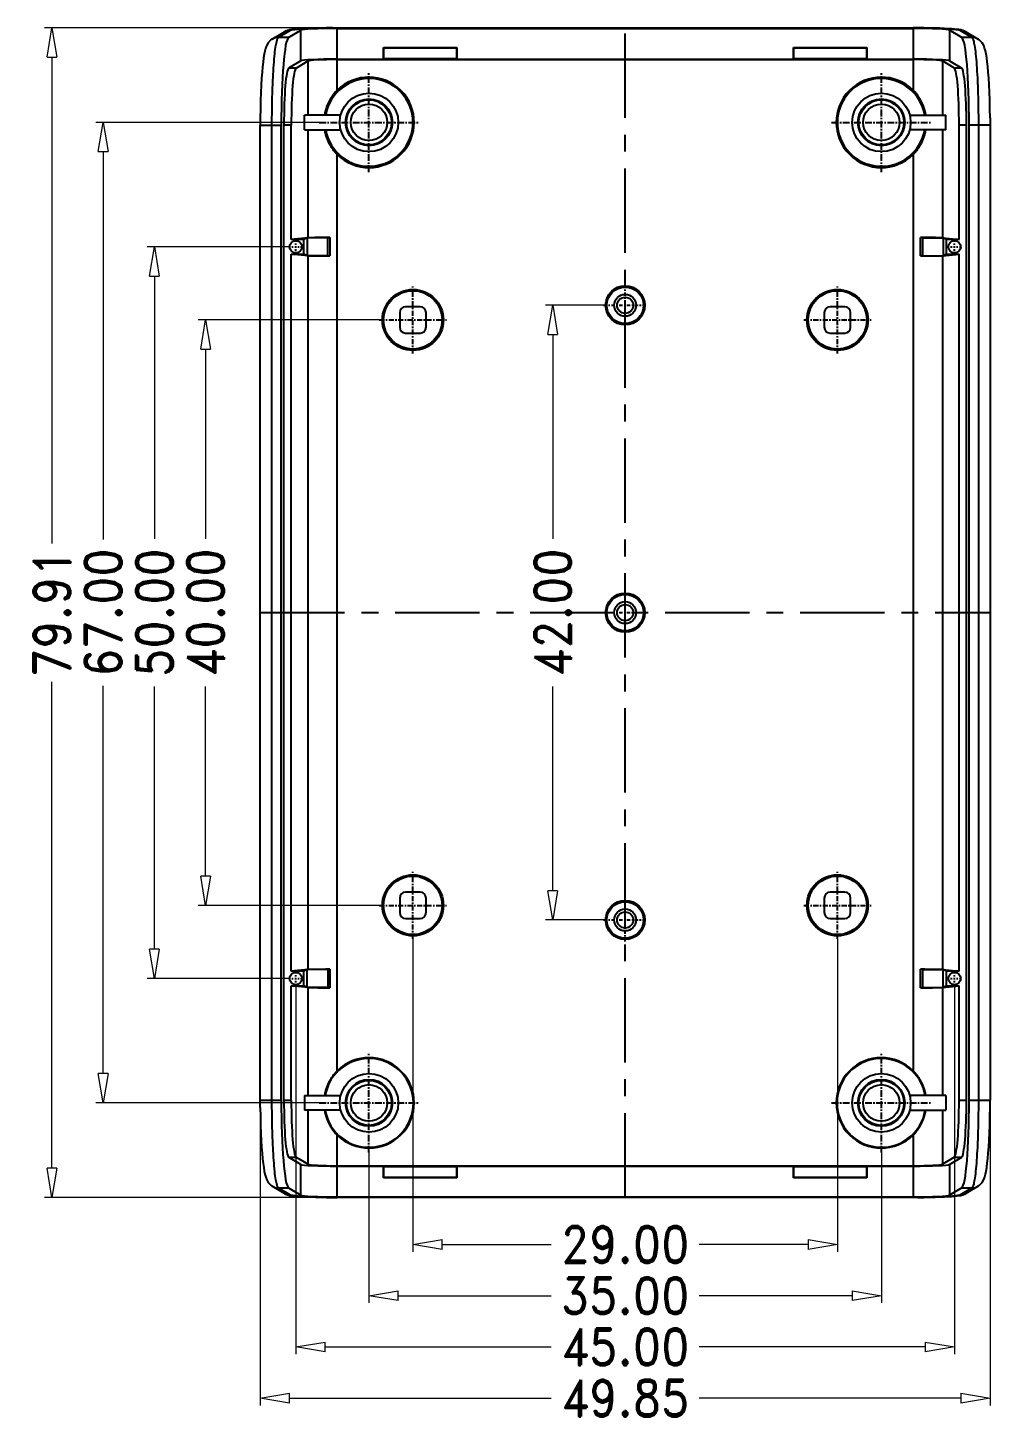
# Model space of a CAD drawing. Extents: x 2162 to 2434, y 31 to 217.
# Drawn here: x 2162.5 to 2228.2, y 111.6 to 206.9 of the extents above; entities that cross this region are included whole.
import ezdxf

# ---------------------------------------------------------------- set-up
doc = ezdxf.new("R2010")
doc.units = 0
doc.header["$LTSCALE"] = 30.734
doc.header["$MEASUREMENT"] = 0
doc.header["$PDMODE"] = 3
doc.header["$PDSIZE"] = 0.3125
doc.linetypes.add('CENTER', pattern=[0.6, 0.375, -0.075, 0.075, -0.075])
doc.layers.get('0').update_dxf_attribs({"linetype": 'CONTINUOUS'})
doc.layers.get('Defpoints').update_dxf_attribs({"linetype": 'CONTINUOUS'})
doc.layers.add('02___PRT_ALL_AXES', color=7, linetype='CONTINUOUS')
doc.layers.add('dim', color=3, linetype='CONTINUOUS', lineweight=9)
doc.styles.add('ROMAND', font='romand.shx', dxfattribs={"width": 0.9, "bigfont": 'gbcbig.shx'})
doc.dimstyles.new('YanXiu', dxfattribs={"dimtxt": 2.5, "dimasz": 2.2, "dimexe": 1, "dimexo": 0, "dimgap": 0.66, "dimtad": 0, "dimzin": 1, "dimdsep": 46, "dimtxsty": 'ROMAND', "dimblk": 'CLOSEDBLANK', "dimcen": 0, "dimclrd": 3, "dimclre": 3, "dimclrt": 7, "dimazin": 0, "dimtfac": 1, "dimtofl": 0, "dimtmove": 0, "dimatfit": 3, "dimldrblk": 'CLOSEDBLANK', "dimfxl": 1, "dimlwd": 5, "dimlwe": 5, "dimarcsym": 0})

# ---------------------------------------------------------------- blocks, each defined once
blk = doc.blocks.new('_ClosedBlank')
at = {"color": 0, "linetype": 'ByBlock', "lineweight": -2}
for p, q in [((-1, 0.167), (0, 0)), ((-1, 0.167), (-1, -0.167)), ((0, 0), (-1, -0.167))]:
    blk.add_line(p, q, dxfattribs=at)
blk = doc.blocks.new('*D11')
at = {"layer": 'Defpoints', "color": 0}
for p in [(2186.482, 186.903), (2174.62, 146.903), (2186.482, 146.903)]:
    blk.add_point(p, dxfattribs=at)
at = {"layer": 'dim', "color": 3, "lineweight": 5}
for p, q in [((2186.482, 186.903), (2174.12, 186.903)), ((2174.62, 184.903), (2174.62, 171.956)), ((2174.62, 148.903), (2174.62, 161.85)), ((2186.482, 146.903), (2174.12, 146.903))]:
    blk.add_line(p, q, dxfattribs=at)
at = {"layer": 'dim', "color": 3, "lineweight": 5, "xscale": 2, "yscale": 2, "zscale": 2}
for p, rotation in [((2174.62, 186.903), 90), ((2174.62, 146.903), 270)]:
    blk.add_blockref('_ClosedBlank', p, dxfattribs=dict(at, rotation=rotation))
at = {"layer": 'dim', "color": 7, "insert": (2174.62, 166.903), "char_height": 2.5, "attachment_point": 5, "rotation": 90, "style": 'ROMAND'}
blk.add_mtext('40.00', dxfattribs=at)
blk = doc.blocks.new('*D12')
at = {"layer": 'Defpoints', "color": 0}
for p in [(2180.31, 191.903), (2171.12, 141.903), (2180.31, 141.903)]:
    blk.add_point(p, dxfattribs=at)
at = {"layer": 'dim', "color": 3, "lineweight": 5}
for p, q in [((2180.31, 191.903), (2170.62, 191.903)), ((2171.12, 189.903), (2171.12, 171.956)), ((2171.12, 143.903), (2171.12, 161.85)), ((2180.31, 141.903), (2170.62, 141.903))]:
    blk.add_line(p, q, dxfattribs=at)
at = {"layer": 'dim', "color": 3, "lineweight": 5, "xscale": 2, "yscale": 2, "zscale": 2}
for p, rotation in [((2171.12, 191.903), 90), ((2171.12, 141.903), 270)]:
    blk.add_blockref('_ClosedBlank', p, dxfattribs=dict(at, rotation=rotation))
at = {"layer": 'dim', "color": 7, "insert": (2171.12, 166.903), "char_height": 2.5, "attachment_point": 5, "rotation": 90, "style": 'ROMAND'}
blk.add_mtext('50.00', dxfattribs=at)
blk = doc.blocks.new('*D13')
at = {"layer": 'Defpoints', "color": 0}
for p in [(2182.382, 200.403), (2167.62, 133.403), (2182.382, 133.403)]:
    blk.add_point(p, dxfattribs=at)
at = {"layer": 'dim', "color": 3, "lineweight": 5}
for p, q in [((2182.382, 200.403), (2167.12, 200.403)), ((2167.62, 198.403), (2167.62, 171.903)), ((2167.62, 135.403), (2167.62, 161.903)), ((2182.382, 133.403), (2167.12, 133.403))]:
    blk.add_line(p, q, dxfattribs=at)
at = {"layer": 'dim', "color": 3, "lineweight": 5, "xscale": 2, "yscale": 2, "zscale": 2}
for p, rotation in [((2167.62, 200.403), 90), ((2167.62, 133.403), 270)]:
    blk.add_blockref('_ClosedBlank', p, dxfattribs=dict(at, rotation=rotation))
at = {"layer": 'dim', "color": 7, "insert": (2167.62, 166.903), "char_height": 2.5, "attachment_point": 5, "rotation": 90, "style": 'ROMAND'}
blk.add_mtext('67.00', dxfattribs=at)
blk = doc.blocks.new('*D14')
at = {"layer": 'Defpoints', "color": 0}
for p in [(2201.807, 187.903), (2198.327, 145.903), (2201.807, 145.903)]:
    blk.add_point(p, dxfattribs=at)
at = {"layer": 'dim', "color": 3, "lineweight": 5}
for p, q in [((2201.807, 187.903), (2197.828, 187.903)), ((2198.327, 185.903), (2198.327, 171.956)), ((2198.327, 147.903), (2198.327, 161.85)), ((2201.807, 145.903), (2197.828, 145.903))]:
    blk.add_line(p, q, dxfattribs=at)
at = {"layer": 'dim', "color": 3, "lineweight": 5, "xscale": 2, "yscale": 2, "zscale": 2}
for p, rotation in [((2198.327, 187.903), 90), ((2198.327, 145.903), 270)]:
    blk.add_blockref('_ClosedBlank', p, dxfattribs=dict(at, rotation=rotation))
at = {"layer": 'dim', "color": 7, "insert": (2198.327, 166.903), "char_height": 2.5, "attachment_point": 5, "rotation": 90, "style": 'ROMAND'}
blk.add_mtext('42.00', dxfattribs=at)
blk = doc.blocks.new('*D15')
at = {"layer": 'Defpoints', "color": 0}
for p in [(2188.778, 144.607), (2217.778, 144.607), (2217.778, 123.731)]:
    blk.add_point(p, dxfattribs=at)
at = {"layer": 'dim', "color": 3, "lineweight": 5}
for p, q in [((2188.778, 144.607), (2188.778, 123.232)), ((2217.778, 144.607), (2217.778, 123.232)), ((2190.778, 123.731), (2198.225, 123.731)), ((2215.778, 123.731), (2208.331, 123.731))]:
    blk.add_line(p, q, dxfattribs=at)
at = {"layer": 'dim', "color": 3, "lineweight": 5, "xscale": 2, "yscale": 2, "zscale": 2, "rotation": 180}
blk.add_blockref('_ClosedBlank', (2188.778, 123.731), dxfattribs=at)
at = {"layer": 'dim', "color": 3, "lineweight": 5, "xscale": 2, "yscale": 2, "zscale": 2}
blk.add_blockref('_ClosedBlank', (2217.778, 123.731), dxfattribs=at)
at = {"layer": 'dim', "color": 7, "insert": (2203.278, 123.731), "char_height": 2.5, "attachment_point": 5, "style": 'ROMAND'}
blk.add_mtext('29.00', dxfattribs=at)
blk = doc.blocks.new('*D16')
at = {"layer": 'Defpoints', "color": 0}
for p in [(2185.778, 130.007), (2220.778, 130.007), (2220.778, 120.231)]:
    blk.add_point(p, dxfattribs=at)
at = {"layer": 'dim', "color": 3, "lineweight": 5}
for p, q in [((2185.778, 130.007), (2185.778, 119.732)), ((2220.778, 130.007), (2220.778, 119.732)), ((2187.778, 120.231), (2198.225, 120.231)), ((2218.778, 120.231), (2208.331, 120.231))]:
    blk.add_line(p, q, dxfattribs=at)
at = {"layer": 'dim', "color": 3, "lineweight": 5, "xscale": 2, "yscale": 2, "zscale": 2, "rotation": 180}
blk.add_blockref('_ClosedBlank', (2185.778, 120.231), dxfattribs=at)
at = {"layer": 'dim', "color": 3, "lineweight": 5, "xscale": 2, "yscale": 2, "zscale": 2}
blk.add_blockref('_ClosedBlank', (2220.778, 120.231), dxfattribs=at)
at = {"layer": 'dim', "color": 7, "insert": (2203.278, 120.231), "char_height": 2.5, "attachment_point": 5, "style": 'ROMAND'}
blk.add_mtext('35.00', dxfattribs=at)
blk = doc.blocks.new('*D17')
at = {"layer": 'Defpoints', "color": 0}
for p in [(2180.778, 141.435), (2225.778, 141.435), (2225.778, 116.731)]:
    blk.add_point(p, dxfattribs=at)
at = {"layer": 'dim', "color": 3, "lineweight": 5}
for p, q in [((2180.778, 141.435), (2180.778, 116.232)), ((2225.778, 141.435), (2225.778, 116.232)), ((2182.778, 116.731), (2198.225, 116.731)), ((2223.778, 116.731), (2208.331, 116.731))]:
    blk.add_line(p, q, dxfattribs=at)
at = {"layer": 'dim', "color": 3, "lineweight": 5, "xscale": 2, "yscale": 2, "zscale": 2, "rotation": 180}
blk.add_blockref('_ClosedBlank', (2180.778, 116.731), dxfattribs=at)
at = {"layer": 'dim', "color": 3, "lineweight": 5, "xscale": 2, "yscale": 2, "zscale": 2}
blk.add_blockref('_ClosedBlank', (2225.778, 116.731), dxfattribs=at)
at = {"layer": 'dim', "color": 7, "insert": (2203.278, 116.731), "char_height": 2.5, "attachment_point": 5, "style": 'ROMAND'}
blk.add_mtext('45.00', dxfattribs=at)
blk = doc.blocks.new('*D18')
at = {"layer": 'Defpoints', "color": 0}
for p in [(2178.351, 133.592), (2228.205, 133.592), (2228.205, 113.231)]:
    blk.add_point(p, dxfattribs=at)
at = {"layer": 'dim', "color": 3, "lineweight": 5}
for p, q in [((2178.351, 133.592), (2178.351, 112.732)), ((2228.205, 133.592), (2228.205, 112.732)), ((2180.351, 113.231), (2198.225, 113.231)), ((2226.205, 113.231), (2208.331, 113.231))]:
    blk.add_line(p, q, dxfattribs=at)
at = {"layer": 'dim', "color": 3, "lineweight": 5, "xscale": 2, "yscale": 2, "zscale": 2, "rotation": 180}
blk.add_blockref('_ClosedBlank', (2178.351, 113.231), dxfattribs=at)
at = {"layer": 'dim', "color": 3, "lineweight": 5, "xscale": 2, "yscale": 2, "zscale": 2}
blk.add_blockref('_ClosedBlank', (2228.205, 113.231), dxfattribs=at)
at = {"layer": 'dim', "color": 7, "insert": (2203.278, 113.231), "char_height": 2.5, "attachment_point": 5, "style": 'ROMAND'}
blk.add_mtext('49.85', dxfattribs=at)
blk = doc.blocks.new('*D19')
at = {"layer": 'Defpoints', "color": 0}
for p in [(2183.605, 206.859), (2164.12, 126.946), (2183.605, 126.946)]:
    blk.add_point(p, dxfattribs=at)
at = {"layer": 'dim', "color": 3, "lineweight": 5}
for p, q in [((2183.605, 206.859), (2163.62, 206.859)), ((2164.12, 204.859), (2164.12, 171.634)), ((2164.12, 128.946), (2164.12, 162.17)), ((2183.605, 126.946), (2163.62, 126.946))]:
    blk.add_line(p, q, dxfattribs=at)
at = {"layer": 'dim', "color": 3, "lineweight": 5, "xscale": 2, "yscale": 2, "zscale": 2}
for p, rotation in [((2164.12, 206.859), 90), ((2164.12, 126.946), 270)]:
    blk.add_blockref('_ClosedBlank', p, dxfattribs=dict(at, rotation=rotation))
at = {"layer": 'dim', "color": 7, "insert": (2164.12, 166.902), "char_height": 2.5, "attachment_point": 5, "rotation": 90, "style": 'ROMAND'}
blk.add_mtext('79.91', dxfattribs=at)

msp = doc.modelspace()

# ---------------------------------------------------------------- linework, layer by layer
at = {"color": 7, "linetype": 'Continuous', "ltscale": 0.5}
for p, q in [((2181.209, 206.805), (2180.981, 206.79)), ((2183.289, 206.859), (2222.95, 206.859)), ((2183.605, 206.86), (2183.605, 206.859)), ((2183.605, 206.824), (2222.95, 206.824)), ((2183.605, 204.721), (2183.605, 206.824)), ((2222.95, 206.86), (2222.95, 206.859)), ((2222.95, 206.824), (2222.95, 204.721)), ((2225.567, 206.791), (2225.337, 206.805)), ((2179.166, 206.089), (2180.007, 206.593)), ((2179.582, 206.205), (2180.418, 206.706)), ((2180.281, 206.205), (2179.582, 206.205)), ((2180.007, 206.593), (2180.008, 206.594)), ((2180.281, 206.205), (2181.115, 206.705)), ((2181.115, 204.602), (2181.115, 206.705)), ((2226.275, 206.205), (2225.441, 206.705)), ((2225.441, 206.705), (2225.441, 204.602)), ((2226.138, 206.706), (2226.974, 206.205)), ((2226.974, 206.205), (2226.275, 206.205)), ((2226.548, 206.594), (2227.385, 206.092)), ((2227.389, 206.09), (2227.385, 206.092)), ((2186.778, 205.521), (2191.778, 205.521)), ((2186.778, 205.521), (2186.795, 205.504)), ((2186.778, 204.721), (2186.778, 205.521)), ((2186.795, 205.504), (2191.76, 205.504)), ((2186.795, 204.739), (2186.795, 205.504)), ((2191.778, 205.521), (2191.76, 205.504)), ((2191.76, 205.504), (2191.76, 204.739)), ((2191.778, 205.521), (2191.778, 204.721)), ((2214.778, 205.521), (2219.778, 205.521)), ((2214.778, 205.521), (2214.795, 205.504)), ((2214.778, 204.721), (2214.778, 205.521)), ((2214.795, 205.504), (2219.76, 205.504)), ((2214.795, 204.739), (2214.795, 205.504)), ((2219.778, 205.521), (2219.76, 205.504)), ((2219.76, 205.504), (2219.76, 204.739)), ((2219.778, 205.521), (2219.778, 204.721)), ((2181.115, 204.602), (2180.291, 204.108)), ((2180.793, 204.108), (2180.291, 204.108)), ((2180.793, 204.108), (2181.613, 204.599)), ((2181.613, 200.903), (2181.613, 204.599)), ((2183.605, 204.721), (2222.95, 204.721)), ((2183.605, 204.695), (2222.95, 204.695)), ((2183.605, 202.597), (2183.605, 204.695)), ((2186.778, 204.721), (2186.795, 204.739)), ((2191.76, 204.739), (2186.795, 204.739)), ((2191.778, 204.721), (2191.76, 204.739)), ((2214.778, 204.721), (2214.795, 204.739)), ((2219.76, 204.739), (2214.795, 204.739)), ((2219.778, 204.721), (2219.76, 204.739)), ((2222.95, 204.695), (2222.95, 202.597)), ((2225.763, 204.108), (2224.943, 204.599)), ((2224.943, 204.599), (2224.943, 200.903)), ((2225.441, 204.602), (2226.265, 204.108)), ((2226.265, 204.108), (2225.763, 204.108)), ((2178.351, 200.213), (2179.784, 200.213)), ((2178.353, 133.081), (2178.351, 200.213)), ((2179.151, 133.592), (2179.151, 200.213)), ((2179.784, 133.592), (2179.784, 200.213)), ((2180.469, 200.213), (2179.967, 200.213)), ((2179.967, 133.592), (2179.967, 200.213)), ((2180.469, 192.403), (2180.469, 200.213)), ((2183.841, 200.903), (2181.379, 200.903)), ((2181.379, 199.903), (2181.379, 200.903)), ((2222.714, 200.903), (2225.177, 200.903)), ((2225.177, 199.903), (2225.177, 200.903)), ((2226.588, 200.213), (2226.086, 200.213)), ((2226.086, 192.403), (2226.086, 200.213)), ((2226.588, 133.592), (2226.588, 200.213)), ((2228.205, 200.213), (2226.772, 200.213)), ((2226.772, 133.592), (2226.772, 200.213)), ((2227.405, 200.213), (2227.405, 133.592)), ((2228.203, 200.724), (2228.205, 133.592)), ((2181.379, 199.903), (2183.841, 199.903)), ((2181.613, 192.517), (2181.613, 199.903)), ((2225.177, 199.903), (2222.714, 199.903)), ((2224.943, 199.903), (2224.943, 192.517)), ((2183.605, 135.597), (2183.605, 198.209)), ((2222.95, 198.209), (2222.95, 135.597)), ((2181.613, 192.517), (2180.469, 192.403)), ((2181.554, 192.511), (2181.338, 192.403)), ((2182.978, 192.511), (2181.554, 192.511)), ((2181.554, 192.511), (2181.554, 191.295)), ((2182.978, 192.511), (2183.106, 192.532)), ((2182.978, 191.295), (2182.978, 192.511)), ((2183.106, 192.532), (2183.106, 191.273)), ((2223.578, 192.511), (2223.45, 192.532)), ((2223.45, 191.273), (2223.45, 192.532)), ((2223.578, 192.511), (2225.002, 192.511)), ((2223.578, 192.511), (2223.578, 191.295)), ((2224.943, 192.517), (2226.086, 192.403)), ((2225.218, 192.403), (2225.002, 192.511)), ((2225.002, 192.511), (2225.002, 191.295)), ((2181.338, 192.403), (2180.469, 192.403)), ((2181.338, 191.403), (2181.338, 192.403)), ((2226.086, 192.403), (2225.218, 192.403)), ((2225.218, 191.403), (2225.218, 192.403)), ((2180.469, 191.403), (2181.338, 191.403)), ((2181.613, 191.289), (2180.469, 191.403)), ((2180.469, 142.403), (2180.469, 191.403)), ((2181.554, 191.295), (2181.338, 191.403)), ((2182.978, 191.295), (2181.554, 191.295)), ((2181.613, 142.517), (2181.613, 191.289)), ((2182.978, 191.295), (2183.106, 191.273)), ((2223.578, 191.295), (2223.45, 191.273)), ((2223.578, 191.295), (2225.002, 191.295)), ((2224.943, 191.289), (2226.086, 191.403)), ((2224.943, 191.289), (2224.943, 142.517)), ((2225.218, 191.403), (2225.002, 191.295)), ((2225.218, 191.403), (2226.086, 191.403)), ((2226.086, 142.403), (2226.086, 191.403)), ((2189.278, 187.803), (2188.278, 187.803)), ((2218.278, 187.803), (2217.278, 187.803)), ((2187.878, 187.403), (2187.878, 186.403)), ((2189.678, 186.403), (2189.678, 187.403)), ((2216.878, 187.403), (2216.878, 186.403)), ((2218.678, 186.403), (2218.678, 187.403)), ((2188.278, 186.003), (2189.278, 186.003)), ((2217.278, 186.003), (2218.278, 186.003)), ((2189.278, 147.803), (2188.278, 147.803)), ((2218.278, 147.803), (2217.278, 147.803)), ((2187.878, 147.403), (2187.878, 146.403)), ((2189.678, 146.403), (2189.678, 147.403)), ((2216.878, 147.403), (2216.878, 146.403)), ((2218.678, 146.403), (2218.678, 147.403)), ((2188.278, 146.003), (2189.278, 146.003)), ((2217.278, 146.003), (2218.278, 146.003)), ((2181.613, 142.517), (2180.469, 142.403)), ((2181.338, 142.403), (2180.469, 142.403)), ((2181.554, 142.511), (2181.338, 142.403)), ((2181.338, 141.403), (2181.338, 142.403)), ((2182.978, 142.511), (2181.554, 142.511)), ((2181.554, 141.295), (2181.554, 142.511)), ((2182.978, 142.511), (2183.106, 142.532)), ((2182.978, 142.511), (2182.978, 141.295)), ((2183.106, 142.532), (2183.106, 141.273)), ((2223.45, 141.273), (2223.45, 142.532)), ((2223.578, 142.511), (2223.45, 142.532)), ((2223.578, 142.511), (2223.578, 141.295)), ((2223.578, 142.511), (2225.002, 142.511)), ((2224.943, 142.517), (2226.086, 142.403)), ((2225.002, 141.295), (2225.002, 142.511)), ((2225.218, 142.403), (2225.002, 142.511)), ((2225.218, 141.403), (2225.218, 142.403)), ((2226.086, 142.403), (2225.218, 142.403)), ((2180.469, 133.592), (2180.469, 141.403)), ((2181.613, 141.289), (2180.469, 141.403)), ((2180.469, 141.403), (2181.338, 141.403)), ((2181.554, 141.295), (2181.338, 141.403)), ((2182.978, 141.295), (2181.554, 141.295)), ((2181.613, 133.903), (2181.613, 141.289)), ((2182.978, 141.295), (2183.106, 141.273)), ((2223.578, 141.295), (2223.45, 141.273)), ((2223.578, 141.295), (2225.002, 141.295)), ((2224.943, 141.289), (2226.086, 141.403)), ((2224.943, 141.289), (2224.943, 133.903)), ((2225.218, 141.403), (2225.002, 141.295)), ((2225.218, 141.403), (2226.086, 141.403)), ((2226.086, 133.592), (2226.086, 141.403)), ((2178.351, 133.592), (2179.784, 133.592)), ((2179.967, 133.592), (2180.469, 133.592)), ((2181.379, 133.903), (2181.379, 132.903)), ((2181.379, 133.903), (2183.841, 133.903)), ((2225.177, 133.903), (2222.714, 133.903)), ((2225.177, 133.903), (2225.177, 132.903)), ((2226.086, 133.592), (2226.588, 133.592)), ((2226.772, 133.592), (2228.205, 133.592)), ((2183.841, 132.903), (2181.379, 132.903)), ((2181.613, 129.206), (2181.613, 132.903)), ((2222.714, 132.903), (2225.177, 132.903)), ((2224.943, 132.903), (2224.943, 129.206)), ((2183.605, 129.111), (2183.605, 131.209)), ((2222.95, 131.209), (2222.95, 129.111)), ((2180.291, 129.698), (2180.793, 129.698)), ((2181.115, 129.204), (2180.291, 129.698)), ((2180.793, 129.698), (2181.613, 129.206)), ((2225.763, 129.698), (2224.943, 129.206)), ((2225.441, 129.204), (2226.265, 129.698)), ((2225.763, 129.698), (2226.265, 129.698)), ((2181.115, 127.101), (2181.115, 129.204)), ((2183.605, 129.111), (2222.95, 129.111)), ((2183.605, 126.981), (2183.605, 129.084)), ((2183.605, 129.084), (2222.95, 129.084)), ((2186.778, 128.284), (2186.778, 129.084)), ((2186.778, 129.084), (2186.795, 129.067)), ((2186.795, 128.302), (2186.795, 129.067)), ((2186.795, 129.067), (2191.76, 129.067)), ((2191.778, 129.084), (2191.76, 129.067)), ((2191.76, 129.067), (2191.76, 128.302)), ((2191.778, 129.084), (2191.778, 128.284)), ((2214.778, 128.284), (2214.778, 129.084)), ((2214.778, 129.084), (2214.795, 129.067)), ((2214.795, 128.302), (2214.795, 129.067)), ((2214.795, 129.067), (2219.76, 129.067)), ((2219.778, 129.084), (2219.76, 129.067)), ((2219.76, 129.067), (2219.76, 128.302)), ((2219.778, 129.084), (2219.778, 128.284)), ((2222.95, 129.084), (2222.95, 126.981)), ((2225.441, 129.204), (2225.441, 127.101)), ((2179.166, 127.716), (2179.171, 127.713)), ((2180.008, 127.212), (2179.171, 127.713)), ((2186.778, 128.284), (2186.795, 128.302)), ((2191.778, 128.284), (2186.778, 128.284)), ((2191.76, 128.302), (2186.795, 128.302)), ((2191.778, 128.284), (2191.76, 128.302)), ((2214.778, 128.284), (2214.795, 128.302)), ((2219.778, 128.284), (2214.778, 128.284)), ((2219.76, 128.302), (2214.795, 128.302)), ((2219.778, 128.284), (2219.76, 128.302)), ((2227.39, 127.716), (2226.549, 127.213)), ((2179.582, 127.601), (2180.281, 127.601)), ((2180.418, 127.1), (2179.582, 127.601)), ((2180.281, 127.601), (2181.115, 127.101)), ((2180.989, 127.015), (2181.218, 127.001)), ((2183.605, 126.981), (2222.95, 126.981)), ((2183.605, 126.946), (2183.605, 126.947)), ((2223.266, 126.947), (2183.605, 126.946)), ((2222.95, 126.946), (2222.95, 126.947)), ((2225.346, 127.001), (2225.575, 127.016)), ((2226.275, 127.601), (2225.441, 127.101)), ((2226.974, 127.601), (2226.138, 127.1)), ((2226.275, 127.601), (2226.974, 127.601)), ((2226.549, 127.213), (2226.548, 127.212))]:
    msp.add_line(p, q, dxfattribs=at)
at = {"color": 1, "linetype": 'CENTER', "ltscale": 0.5}
for p, q in [((2203.278, 126.946), (2203.278, 206.86)), ((2178.351, 166.903), (2228.205, 166.903))]:
    msp.add_line(p, q, dxfattribs=at)
at = {"color": 1, "linetype": 'CENTER', "ltscale": 0.04}
for p, q in [((2185.778, 197.007), (2185.778, 203.799)), ((2220.778, 197.007), (2220.778, 203.799)), ((2182.382, 200.403), (2189.174, 200.403)), ((2217.382, 200.403), (2224.174, 200.403)), ((2185.778, 130.007), (2185.778, 136.799)), ((2220.778, 130.007), (2220.778, 136.799)), ((2182.382, 133.403), (2189.174, 133.403)), ((2217.382, 133.403), (2224.174, 133.403))]:
    msp.add_line(p, q, dxfattribs=at)
at = {"color": 1, "linetype": 'CENTER', "ltscale": 0.03}
for p, q in [((2188.778, 184.607), (2188.778, 189.199)), ((2217.778, 184.607), (2217.778, 189.199)), ((2186.482, 186.903), (2191.074, 186.903)), ((2215.482, 186.903), (2220.074, 186.903)), ((2188.778, 144.607), (2188.778, 149.199)), ((2217.778, 144.607), (2217.778, 149.199)), ((2186.482, 146.903), (2191.074, 146.903)), ((2215.482, 146.903), (2220.074, 146.903))]:
    msp.add_line(p, q, dxfattribs=at)
at = {"color": 1, "linetype": 'CENTER', "ltscale": 0.02}
for p, q in [((2203.278, 186.432), (2203.278, 189.374)), ((2201.807, 187.903), (2204.749, 187.903)), ((2203.278, 165.432), (2203.278, 168.374)), ((2201.807, 166.903), (2204.749, 166.903)), ((2203.278, 144.432), (2203.278, 147.374)), ((2201.807, 145.903), (2204.749, 145.903))]:
    msp.add_line(p, q, dxfattribs=at)
at = {"color": 7, "linetype": 'Continuous', "ltscale": 0.5}
for points in [[(2180.619, 206.758), (2180.479, 206.741), (2180.354, 206.719), (2180.23, 206.689)], [(2180.981, 206.79), (2180.785, 206.775), (2180.619, 206.758)], [(2183.289, 206.859), (2182.869, 206.855), (2182.474, 206.849), (2182.107, 206.841), (2181.773, 206.83), (2181.473, 206.818), (2181.209, 206.805)], [(2225.337, 206.805), (2225.073, 206.818), (2224.772, 206.831), (2224.438, 206.841), (2224.071, 206.849), (2223.675, 206.856), (2223.255, 206.859), (2222.95, 206.86)], [(2225.93, 206.759), (2225.764, 206.775), (2225.567, 206.791)], [(2226.32, 206.691), (2226.196, 206.72), (2226.071, 206.741), (2225.93, 206.759)], [(2179.166, 206.089), (2179.083, 206.032), (2178.893, 205.831), (2178.786, 205.638), (2178.72, 205.46), (2178.669, 205.272), (2178.624, 205.058), (2178.584, 204.811), (2178.545, 204.527), (2178.51, 204.2), (2178.476, 203.83), (2178.445, 203.414), (2178.418, 202.954), (2178.394, 202.451), (2178.375, 201.906), (2178.361, 201.325), (2178.353, 200.711), (2178.351, 200.213)], [(2180.23, 206.689), (2180.086, 206.635), (2180.008, 206.594)], [(2226.548, 206.594), (2226.462, 206.639), (2226.32, 206.691)], [(2228.203, 200.724), (2228.194, 201.339), (2228.18, 201.921), (2228.161, 202.466), (2228.137, 202.97), (2228.109, 203.43), (2228.078, 203.845), (2228.045, 204.214), (2228.009, 204.54), (2227.97, 204.823), (2227.929, 205.07), (2227.884, 205.282), (2227.833, 205.47), (2227.765, 205.649), (2227.654, 205.843), (2227.459, 206.043), (2227.389, 206.09)], [(2227.39, 127.716), (2227.473, 127.774), (2227.662, 127.975), (2227.77, 128.167), (2227.836, 128.346), (2227.887, 128.534), (2227.931, 128.747), (2227.972, 128.995), (2228.01, 129.279), (2228.046, 129.606), (2228.08, 129.976), (2228.11, 130.391), (2228.138, 130.852), (2228.161, 131.355), (2228.18, 131.899), (2228.194, 132.481), (2228.203, 133.095), (2228.205, 133.592)], [(2178.353, 133.081), (2178.362, 132.467), (2178.376, 131.884), (2178.395, 131.34), (2178.419, 130.836), (2178.447, 130.376), (2178.477, 129.961), (2178.511, 129.591), (2178.547, 129.266), (2178.585, 128.982), (2178.627, 128.736), (2178.671, 128.523), (2178.723, 128.336), (2178.791, 128.157), (2178.902, 127.963), (2179.097, 127.763), (2179.166, 127.716)], [(2180.008, 127.212), (2180.093, 127.167), (2180.235, 127.115)], [(2180.235, 127.115), (2180.359, 127.085), (2180.485, 127.064), (2180.626, 127.047)], [(2180.626, 127.047), (2180.792, 127.03), (2180.989, 127.015)], [(2181.218, 127.001), (2181.483, 126.987), (2181.783, 126.975), (2182.118, 126.965), (2182.485, 126.956), (2182.881, 126.95), (2183.301, 126.947), (2183.605, 126.946)], [(2223.266, 126.947), (2223.686, 126.95), (2224.082, 126.957), (2224.449, 126.965), (2224.783, 126.976), (2225.082, 126.988), (2225.346, 127.001)], [(2225.575, 127.016), (2225.771, 127.031), (2225.936, 127.047)], [(2225.936, 127.047), (2226.076, 127.065), (2226.202, 127.086), (2226.326, 127.117)], [(2226.326, 127.117), (2226.47, 127.171), (2226.548, 127.212)]]:
    msp.add_lwpolyline(points, dxfattribs=at)
for centre, radius in [((2185.778, 200.403), 1.6), ((2220.778, 200.403), 1.6), ((2185.778, 200.403), 1.538), ((2185.778, 200.403), 1.247), ((2220.778, 200.403), 1.538), ((2220.778, 200.403), 1.247), ((2188.778, 186.903), 2.087), ((2188.778, 186.903), 2), ((2203.278, 187.903), 1.337), ((2203.278, 187.903), 1.25), ((2203.278, 187.903), 0.75), ((2217.778, 186.903), 2.087), ((2217.778, 186.903), 2), ((2203.278, 187.903), 0.55), ((2203.278, 166.903), 1.337), ((2203.278, 166.903), 1.25), ((2203.278, 166.903), 0.75), ((2203.278, 166.903), 0.55), ((2188.778, 146.903), 2.087), ((2188.778, 146.903), 2), ((2217.778, 146.903), 2.087), ((2217.778, 146.903), 2), ((2203.278, 145.903), 1.337), ((2203.278, 145.903), 1.25), ((2203.278, 145.903), 0.75), ((2203.278, 145.903), 0.55), ((2185.778, 133.403), 1.6), ((2185.778, 133.403), 1.538), ((2185.778, 133.403), 1.247), ((2220.778, 133.403), 1.6), ((2220.778, 133.403), 1.538), ((2220.778, 133.403), 1.247)]:
    msp.add_circle(centre, radius, dxfattribs=at)
for centre, radius, start, end in [((2179.578, 205.413), 0.792, 89.71384, 120.92912), ((2180.414, 205.914), 0.792, 89.71399, 120.79692), ((2226.142, 205.914), 0.792, 59.18735, 90.28603), ((2226.978, 205.413), 0.792, 59.07087, 90.28616), ((2185.778, 200.403), 3, 189.62726, 170.37274), ((2185.778, 200.403), 3.087, 225.27914, 134.72086), ((2220.778, 200.403), 3.087, 45.27914, 314.72086), ((2220.778, 200.403), 3, 9.62726, 350.37274), ((2188.278, 187.403), 0.4, 90, 180), ((2189.278, 187.403), 0.4, 0, 90), ((2217.278, 187.403), 0.4, 90, 180), ((2218.278, 187.403), 0.4, 0, 90), ((2188.278, 186.403), 0.4, 180, 270), ((2189.278, 186.403), 0.4, 270, 0), ((2217.278, 186.403), 0.4, 180, 270), ((2218.278, 186.403), 0.4, 270, 0), ((2188.278, 147.403), 0.4, 90, 180), ((2189.278, 147.403), 0.4, 0, 90), ((2217.278, 147.403), 0.4, 90, 180), ((2218.278, 147.403), 0.4, 0, 90), ((2188.278, 146.403), 0.4, 180, 270), ((2189.278, 146.403), 0.4, 270, 0), ((2217.278, 146.403), 0.4, 180, 270), ((2218.278, 146.403), 0.4, 270, 0), ((2185.778, 133.403), 3.035, 189.52994, 170.47006), ((2185.778, 133.403), 3.087, 225.27914, 134.72086), ((2220.778, 133.403), 3.087, 45.27914, 314.72086), ((2220.778, 133.403), 3.035, 9.52994, 350.47006), ((2179.578, 128.393), 0.792, 239.07087, 270.28616), ((2226.978, 128.393), 0.792, 269.71384, 300.92912), ((2180.414, 127.892), 0.792, 239.18735, 270.28603), ((2226.142, 127.892), 0.792, 269.71399, 300.79692)]:
    msp.add_arc(centre, radius, start, end, dxfattribs=at)
for centre, major_axis, ratio, start_param, end_param in [((2183.605, 206.693), (2.5, 0), 0.052408, 1.570796, 3.054326), ((2222.95, 206.693), (2.5, 0), 0.052408, 0.087266, 1.570796), ((2180.309, 200.213), (0, 6), 0.087489, 0.05236, 1.570796), ((2226.247, 200.213), (0, 6), 0.087489, -1.570796, -0.05236), ((2180.309, 200.213), (0, 3.9), 0.087489, 0.05236, 1.570796), ((2180.81, 200.213), (0, 3.9), 0.087489, 0.05236, 1.570796), ((2183.605, 204.59), (2.5, 0), 0.052408, 1.570796, 3.054326), ((2183.605, 204.59), (2, 0), 0.052408, 1.570796, 3.054326), ((2222.95, 204.59), (2.5, 0), 0.052408, 0.087266, 1.570796), ((2222.95, 204.59), (2, 0), 0.052408, 0.087266, 1.570796), ((2225.745, 200.213), (0, 3.9), 0.087489, -1.570796, -0.05236), ((2226.247, 200.213), (0, 3.9), 0.087489, -1.570796, -0.05236), ((2183.605, 192.515), (2, 0), 0.008727, 1.823434, 3.054326), ((2222.95, 192.515), (2, 0), 0.008727, 0.087266, 1.318159), ((2183.605, 191.29), (2, 0), 0.008727, -3.054326, -1.823434), ((2222.95, 191.29), (2, 0), 0.008727, -1.318159, -0.087266), ((2183.605, 142.515), (2, 0), 0.008727, 1.823434, 3.054326), ((2222.95, 142.515), (2, 0), 0.008727, 0.087266, 1.318159), ((2183.605, 141.29), (2, 0), 0.008727, -3.054326, -1.823434), ((2222.95, 141.29), (2, 0), 0.008727, -1.318159, -0.087266), ((2180.309, 133.592), (0, 6), 0.087489, -4.712389, -3.193953), ((2180.309, 133.592), (0, 3.9), 0.087489, -4.712389, -3.193953), ((2180.81, 133.592), (0, 3.9), 0.087489, -4.712389, -3.193953), ((2225.745, 133.592), (0, 3.9), 0.087489, -3.089233, -1.570796), ((2226.247, 133.592), (0, 3.9), 0.087489, -3.089233, -1.570796), ((2226.247, 133.592), (0, 6), 0.087489, -3.089233, -1.570796), ((2183.605, 129.215), (2.5, 0), 0.052408, -3.054326, -1.570796), ((2183.605, 129.215), (2, 0), 0.052408, -3.054326, -1.570796), ((2222.95, 129.215), (2, 0), 0.052408, -1.570796, -0.087266), ((2222.95, 129.215), (2.5, 0), 0.052408, -1.570796, -0.087266), ((2183.605, 127.112), (2.5, 0), 0.052408, -3.054326, -1.570796), ((2222.95, 127.112), (2.5, 0), 0.052408, -1.570796, -0.087266)]:
    msp.add_ellipse(centre, major_axis=major_axis, ratio=ratio, start_param=start_param, end_param=end_param, dxfattribs=at)
for points, start_tangent, end_tangent in [([(2180.418, 206.706), (2180.546, 206.74), (2180.813, 206.773), (2181.211, 206.802), (2181.722, 206.827), (2182.317, 206.845), (2182.96, 206.855), (2183.605, 206.859)], (0.858329, 0.5131), (1, 0.000008)), ([(2222.95, 206.859), (2223.596, 206.855), (2224.238, 206.845), (2224.834, 206.827), (2225.345, 206.802), (2225.743, 206.773), (2226.01, 206.74), (2226.138, 206.706)], (1, -0.000008), (0.858329, -0.513099)), ([(2179.151, 200.213), (2179.159, 201.343), (2179.183, 202.433), (2179.222, 203.444), (2179.276, 204.34), (2179.341, 205.088), (2179.415, 205.661), (2179.497, 206.038), (2179.582, 206.205)], (0.000011, 1), (0.822303, 0.56905)), ([(2226.974, 206.205), (2227.059, 206.038), (2227.141, 205.661), (2227.215, 205.088), (2227.28, 204.34), (2227.333, 203.444), (2227.373, 202.433), (2227.397, 201.343), (2227.405, 200.213)], (0.822303, -0.56905), (0.000011, -1)), ([(2183.605, 202.597), (2183.209, 202.113), (2182.897, 201.5), (2182.738, 200.904)], (-0.710543, -0.703653), (-0.1602, -0.987085)), ([(2223.817, 200.904), (2223.659, 201.5), (2223.347, 202.113), (2222.95, 202.597)], (-0.1602, 0.987085), (-0.710543, 0.703653)), ([(2182.738, 199.903), (2182.772, 199.728), (2182.836, 199.485), (2182.919, 199.248), (2183.021, 199.02), (2183.141, 198.8), (2183.279, 198.591), (2183.434, 198.394), (2183.605, 198.209)], (0.159787, -0.987151), (0.710543, -0.703653)), ([(2222.95, 198.209), (2223.122, 198.394), (2223.278, 198.593), (2223.416, 198.802), (2223.536, 199.022), (2223.637, 199.25), (2223.72, 199.487), (2223.784, 199.729), (2223.817, 199.903)], (0.710543, 0.703653), (0.159786, 0.987152)), ([(2183.605, 135.597), (2183.434, 135.411), (2183.278, 135.213), (2183.14, 135.003), (2183.02, 134.784), (2182.918, 134.555), (2182.835, 134.319), (2182.771, 134.076), (2182.738, 133.903)], (-0.710543, -0.703653), (-0.159786, -0.987152)), ([(2223.817, 133.903), (2223.784, 134.077), (2223.72, 134.321), (2223.636, 134.558), (2223.534, 134.786), (2223.414, 135.005), (2223.277, 135.214), (2223.122, 135.412), (2222.95, 135.597)], (-0.159787, 0.987151), (-0.710543, 0.703653)), ([(2179.582, 127.601), (2179.497, 127.768), (2179.415, 128.145), (2179.341, 128.718), (2179.276, 129.466), (2179.222, 130.361), (2179.183, 131.372), (2179.159, 132.462), (2179.151, 133.592)], (-0.822303, 0.56905), (-0.000011, 1)), ([(2227.405, 133.592), (2227.397, 132.462), (2227.373, 131.372), (2227.333, 130.361), (2227.28, 129.466), (2227.215, 128.718), (2227.141, 128.145), (2227.059, 127.768), (2226.974, 127.601)], (-0.000011, -1), (-0.822303, -0.56905)), ([(2182.738, 132.902), (2182.897, 132.306), (2183.209, 131.693), (2183.605, 131.209)], (0.1602, -0.987085), (0.710543, -0.703653)), ([(2222.95, 131.209), (2223.347, 131.693), (2223.659, 132.306), (2223.817, 132.902)], (0.710543, 0.703653), (0.1602, 0.987085)), ([(2183.605, 126.947), (2182.96, 126.95), (2182.317, 126.961), (2181.722, 126.979), (2181.211, 127.003), (2180.813, 127.033), (2180.546, 127.066), (2180.418, 127.1)], (-1, 0.000008), (-0.858329, 0.513099)), ([(2226.138, 127.1), (2226.01, 127.066), (2225.743, 127.033), (2225.345, 127.003), (2224.834, 126.979), (2224.238, 126.961), (2223.596, 126.95), (2222.95, 126.947)], (-0.858329, -0.5131), (-1, -0.000008))]:
    msp.add_spline(points, degree=3, dxfattribs=dict(at, start_tangent=start_tangent, end_tangent=end_tangent))
at = {"layer": '02___PRT_ALL_AXES', "color": 1, "linetype": 'CENTER', "ltscale": 0.006}
for p, q in [((2180.31, 191.903), (2181.245, 191.903)), ((2180.778, 191.435), (2180.778, 192.37)), ((2225.31, 191.903), (2226.245, 191.903)), ((2225.778, 191.435), (2225.778, 192.37)), ((2180.778, 141.435), (2180.778, 142.37)), ((2225.778, 141.435), (2225.778, 142.37)), ((2180.31, 141.903), (2181.245, 141.903)), ((2225.31, 141.903), (2226.245, 141.903))]:
    msp.add_line(p, q, dxfattribs=at)
at = {"layer": '02___PRT_ALL_AXES', "color": 7, "linetype": 'Continuous', "ltscale": 0.5}
for centre, radius in [((2185.778, 200.403), 2), ((2220.778, 200.403), 2), ((2180.778, 191.903), 0.425), ((2225.778, 191.903), 0.425), ((2180.778, 141.903), 0.425), ((2225.778, 141.903), 0.425), ((2185.778, 133.403), 2), ((2220.778, 133.403), 2)]:
    msp.add_circle(centre, radius, dxfattribs=at)

# ---------------------------------------------------------------- dimensions: what is measured, and where the dimension line sits
at = {"layer": 'dim'}
for base, p1, p2, picture, middle in [((2164.12, 126.946), (2183.605, 206.859), (2183.605, 126.946), '*D19', (2164.12, 166.902)), ((2167.62, 133.403), (2182.382, 200.403), (2182.382, 133.403), '*D13', (2167.62, 166.903)), ((2171.12, 141.903), (2180.31, 191.903), (2180.31, 141.903), '*D12', (2171.12, 166.903)), ((2198.327, 145.903), (2201.807, 187.903), (2201.807, 145.903), '*D14', (2198.327, 166.903)), ((2174.62, 146.903), (2186.482, 186.903), (2186.482, 146.903), '*D11', (2174.62, 166.903))]:
    dim = msp.add_linear_dim(base=base, p1=p1, p2=p2, angle=90, dimstyle='YanXiu', override={"dimasz": 2, "dimexe": 0.49975, "dimgap": 0.49975}, dxfattribs=at)
    dim.commit()
    dim.dimension.update_dxf_attribs({"geometry": picture, "text_midpoint": middle})
for base, p1, p2, picture, middle in [((2217.778, 123.731), (2188.778, 144.607), (2217.778, 144.607), '*D15', (2203.278, 123.731)), ((2225.778, 116.731), (2180.778, 141.435), (2225.778, 141.435), '*D17', (2203.278, 116.731)), ((2228.205, 113.231), (2178.351, 133.592), (2228.205, 133.592), '*D18', (2203.278, 113.231)), ((2220.778, 120.231), (2185.778, 130.007), (2220.778, 130.007), '*D16', (2203.278, 120.231))]:
    dim = msp.add_linear_dim(base=base, p1=p1, p2=p2, dimstyle='YanXiu', override={"dimasz": 2, "dimexe": 0.49975, "dimgap": 0.49975}, dxfattribs=at)
    dim.commit()
    dim.dimension.update_dxf_attribs({"geometry": picture, "text_midpoint": middle})

doc.saveas('drawing.dxf')
